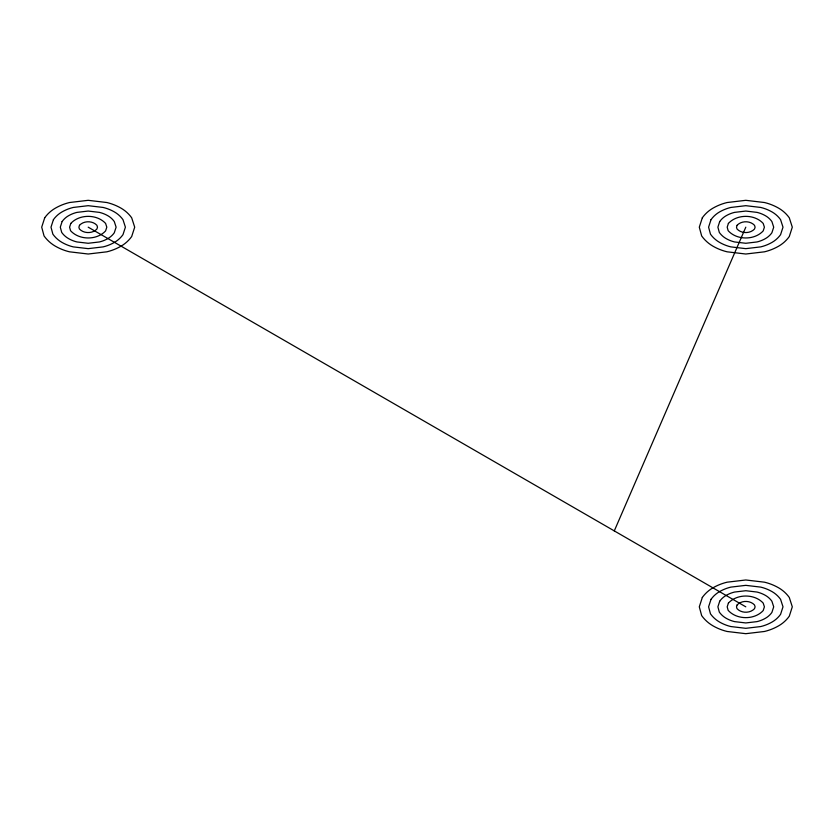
<?xml version="1.0" encoding="UTF-8"?>
<svg xmlns="http://www.w3.org/2000/svg" width="834" height="834" viewBox="0 0 834 834"><rect width="100%" height="100%" fill="white"/><g stroke="black" fill="none" stroke-linecap="round" stroke-linejoin="round"><path stroke-width="1.25" d="M614.283 530.904L745.804 227.171M88.195 227.171L745.804 606.829M44.713 217.789L41.7 227.171L44.056 235.949A36.029 36.029 0 0 0 55.315 246.155A53.136 53.136 0 0 0 69.524 251.816L88.195 254.016L106.867 251.816A53.136 53.136 0 0 0 121.076 246.155A33.923 33.923 0 0 0 131.678 236.543L134.701 227.171L131.678 217.789A33.923 33.923 0 0 0 121.076 208.187A53.136 53.136 0 0 0 106.867 202.526L88.195 200.316L69.524 202.526A53.136 53.136 0 0 0 55.315 208.187A33.923 33.923 0 0 0 44.713 217.789M53.418 219.665L50.999 227.171L52.886 234.198A28.825 28.825 0 0 0 61.893 242.35A42.513 42.513 0 0 0 73.267 246.885L88.195 248.647L103.135 246.885A42.513 42.513 0 0 0 114.508 242.35A27.147 27.147 0 0 0 122.984 234.667L125.402 227.171L122.984 219.665A27.147 27.147 0 0 0 114.508 211.982A42.513 42.513 0 0 0 103.135 207.447L88.195 205.685L73.267 207.447A42.513 42.513 0 0 0 61.893 211.982A27.147 27.147 0 0 0 53.418 219.665M62.112 221.542L60.298 227.171L61.716 232.436A21.611 21.611 0 0 0 68.471 238.555A31.88 31.88 0 0 0 76.999 241.954L88.195 243.278L99.402 241.954A31.88 31.88 0 0 0 107.93 238.555A20.36 20.36 0 0 0 114.289 232.79L116.103 227.171L114.289 221.542A20.36 20.36 0 0 0 107.93 215.777A31.88 31.88 0 0 0 99.402 212.378L88.195 211.054L76.999 212.378A31.88 31.88 0 0 0 68.471 215.777A20.36 20.36 0 0 0 62.112 221.542M70.807 223.418L69.597 227.171L70.546 230.684C79.188 240.296 96.827 240.421 105.595 230.914L106.804 227.171L105.595 223.418C96.932 214.015 79.47 214.015 70.807 223.418M79.501 225.295L78.896 227.171L79.376 228.923C83.692 233.728 92.511 233.791 96.9 229.048L97.495 227.171L96.9 225.295C92.564 220.593 83.838 220.593 79.501 225.295M702.322 217.789L699.299 227.171L701.665 235.949A36.029 36.029 0 0 0 712.924 246.155A53.136 53.136 0 0 0 727.133 251.816L745.804 254.016L764.476 251.816A53.136 53.136 0 0 0 778.685 246.155A33.923 33.923 0 0 0 789.287 236.543L792.3 227.171L789.287 217.789A33.923 33.923 0 0 0 778.685 208.187A53.136 53.136 0 0 0 764.476 202.526L745.804 200.316L727.133 202.526A53.136 53.136 0 0 0 712.924 208.187A33.923 33.923 0 0 0 702.322 217.789M711.016 219.665L708.598 227.171L710.485 234.198A28.825 28.825 0 0 0 719.492 242.35A42.513 42.513 0 0 0 730.865 246.885L745.804 248.647L760.733 246.885A42.513 42.513 0 0 0 772.107 242.35A27.147 27.147 0 0 0 780.582 234.667L783.001 227.171L780.582 219.665A27.147 27.147 0 0 0 772.107 211.982A42.513 42.513 0 0 0 760.733 207.447L745.804 205.685L730.865 207.447A42.513 42.513 0 0 0 719.492 211.982A27.147 27.147 0 0 0 711.016 219.665M719.711 221.542L717.897 227.171L719.315 232.436A21.611 21.611 0 0 0 726.07 238.555A31.88 31.88 0 0 0 734.598 241.954L745.804 243.278L757.001 241.954A31.88 31.88 0 0 0 765.529 238.555A20.36 20.36 0 0 0 771.888 232.79L773.702 227.171L771.888 221.542A20.36 20.36 0 0 0 765.529 215.777A31.88 31.88 0 0 0 757.001 212.378L745.804 211.054L734.598 212.378A31.88 31.88 0 0 0 726.07 215.777A20.36 20.36 0 0 0 719.711 221.542M728.405 223.418L727.196 227.171L728.145 230.684C736.787 240.296 754.436 240.421 763.193 230.914L764.403 227.171L763.193 223.418C754.53 214.015 737.068 214.015 728.405 223.418M737.1 225.295L736.505 227.171L736.975 228.923C741.29 233.728 750.12 233.791 754.499 229.048L755.104 227.171L754.499 225.295C750.162 220.593 741.436 220.593 737.1 225.295M702.322 597.457L699.299 606.829L701.665 615.617A36.029 36.029 0 0 0 712.924 625.813A53.136 53.136 0 0 0 727.133 631.474L745.804 633.684L764.476 631.474A53.136 53.136 0 0 0 778.685 625.813A33.923 33.923 0 0 0 789.287 616.211L792.3 606.829L789.287 597.457A33.923 33.923 0 0 0 778.685 587.845A53.136 53.136 0 0 0 764.476 582.184L745.804 579.984L727.133 582.184A53.136 53.136 0 0 0 712.924 587.845A33.923 33.923 0 0 0 702.322 597.457M711.016 599.333L708.598 606.829L710.485 613.866A28.825 28.825 0 0 0 719.492 622.018A42.513 42.513 0 0 0 730.865 626.553L745.804 628.315L760.733 626.553A42.513 42.513 0 0 0 772.107 622.018A27.147 27.147 0 0 0 780.582 614.335L783.001 606.829L780.582 599.333A27.147 27.147 0 0 0 772.107 591.65A42.513 42.513 0 0 0 760.733 587.115L745.804 585.353L730.865 587.115A42.513 42.513 0 0 0 719.492 591.65A27.147 27.147 0 0 0 711.016 599.333M719.711 601.21L717.897 606.829L719.315 612.104A21.611 21.611 0 0 0 726.07 618.223A31.88 31.88 0 0 0 734.598 621.622L745.804 622.946L757.001 621.622A31.88 31.88 0 0 0 765.529 618.223A20.36 20.36 0 0 0 771.888 612.458L773.702 606.829L771.888 601.21A20.36 20.36 0 0 0 765.529 595.445A31.88 31.88 0 0 0 757.001 592.046L745.804 590.722L734.598 592.046A31.88 31.88 0 0 0 726.07 595.445A20.36 20.36 0 0 0 719.711 601.21M728.405 603.086L727.196 606.829L728.145 610.342C736.787 619.964 754.436 620.079 763.193 610.582L764.403 606.829L763.193 603.086C754.53 593.683 737.068 593.683 728.405 603.086M737.1 604.952L736.505 606.829L736.975 608.591C741.29 613.397 750.12 613.459 754.499 608.705L755.104 606.829L754.499 604.952C750.162 600.261 741.436 600.261 737.1 604.952"/></g></svg>
